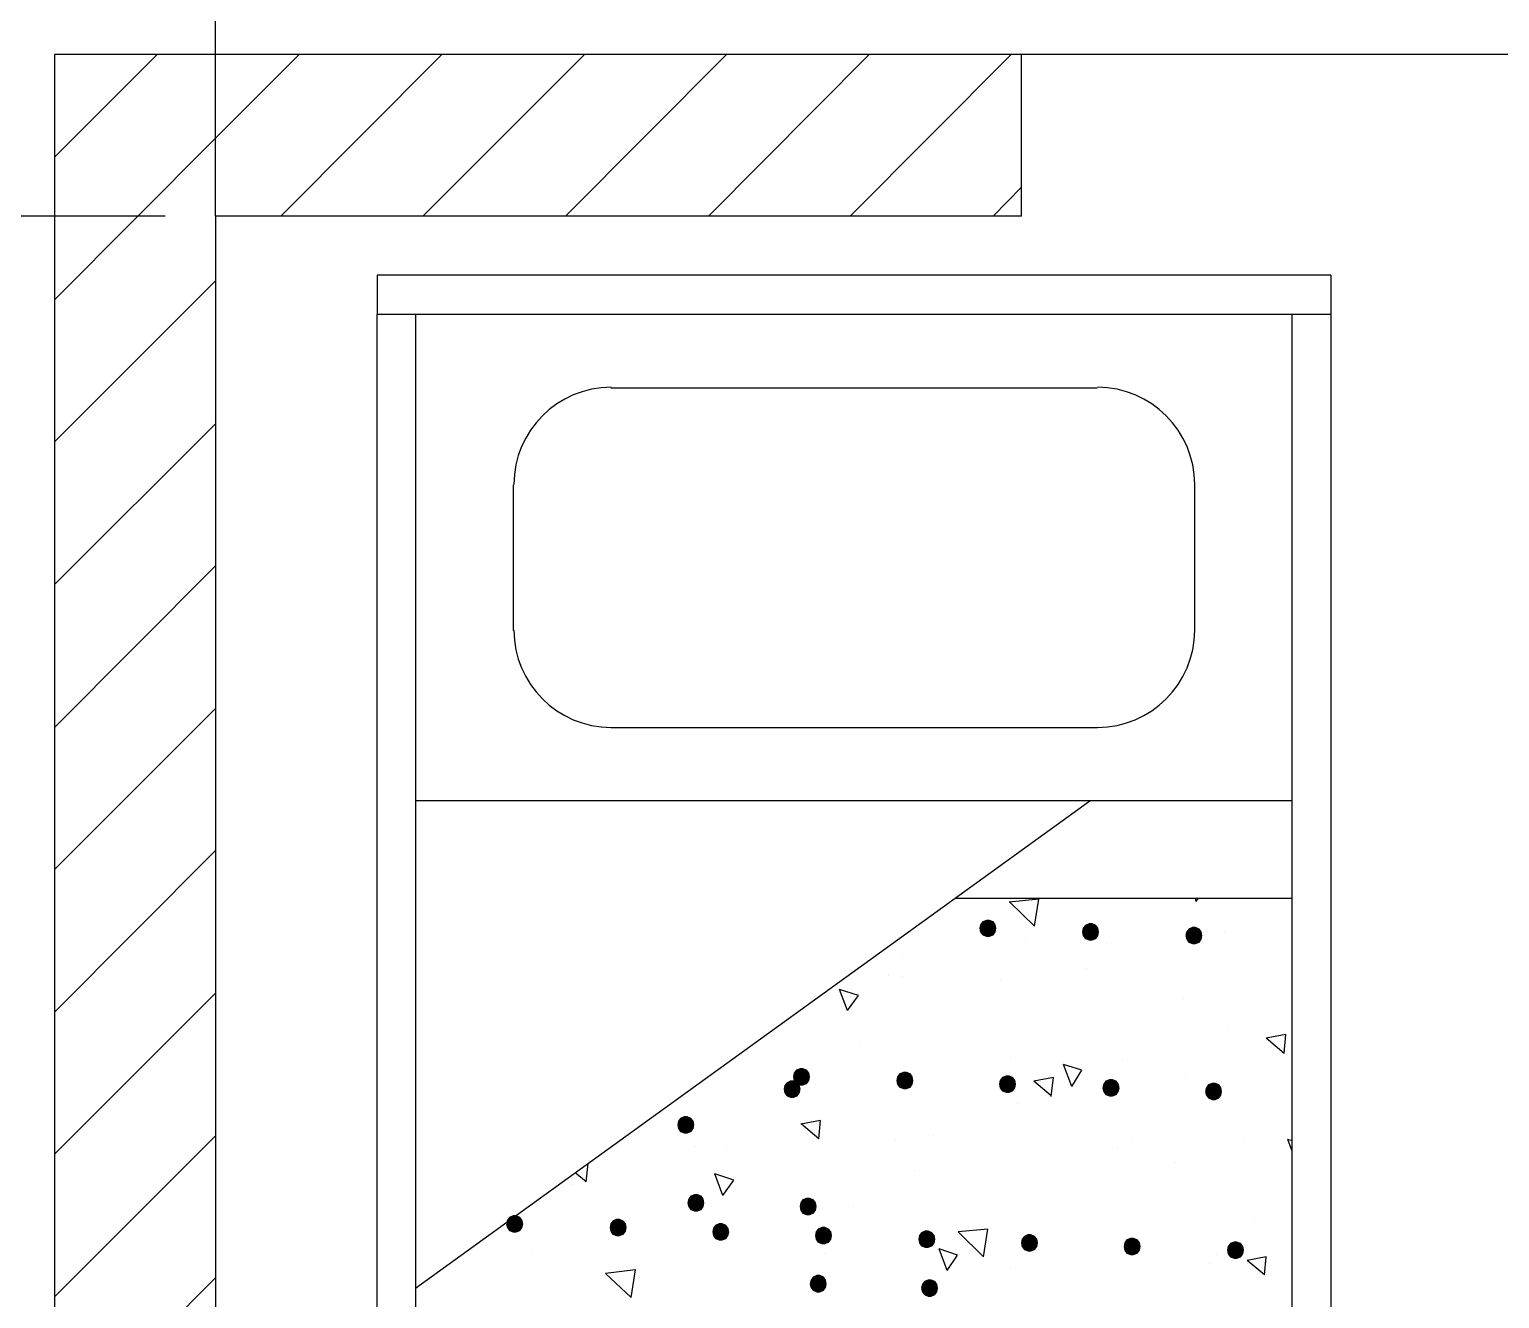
# Model space of a CAD drawing. Header units: millimetres. Extents: x 43 to 258, y 87 to 343.
# Drawn here: x 67.42 to 88.79, y 297.77 to 316.21 of the extents above; entities that cross this region are included whole.
import ezdxf

# ---------------------------------------------------------------- set-up
doc = ezdxf.new("R2010")
doc.units = ezdxf.units.MM
doc.header["$MEASUREMENT"] = 0
doc.layers.get('0').update_dxf_attribs({"linetype": 'CONTINUOUS'})

msp = doc.modelspace()

# ---------------------------------------------------------------- hatches: boundary and pattern name
at = {"true_color": 0x767676}
for points in [[(81.467, 303.149), (81.456, 303.202), (81.425, 303.244), (81.372, 303.265), (81.329, 303.265), (81.276, 303.244), (81.245, 303.202), (81.234, 303.149), (81.245, 303.096), (81.276, 303.054), (81.329, 303.033), (81.372, 303.033), (81.425, 303.054), (81.456, 303.096)], [(82.959, 303.096), (82.949, 303.149), (82.917, 303.191), (82.864, 303.212), (82.822, 303.212), (82.769, 303.191), (82.737, 303.149), (82.726, 303.096), (82.737, 303.043), (82.769, 303.001), (82.822, 302.98), (82.864, 302.98), (82.917, 303.001), (82.949, 303.043)], [(84.462, 303.043), (84.451, 303.096), (84.42, 303.138), (84.367, 303.16), (84.324, 303.16), (84.272, 303.138), (84.24, 303.096), (84.229, 303.043), (84.24, 302.99), (84.272, 302.948), (84.324, 302.927), (84.367, 302.927), (84.42, 302.948), (84.451, 302.99)], [(78.62, 300.81), (78.609, 300.863), (78.578, 300.905), (78.525, 300.926), (78.482, 300.926), (78.43, 300.905), (78.398, 300.863), (78.387, 300.81), (78.398, 300.757), (78.43, 300.715), (78.482, 300.694), (78.525, 300.694), (78.578, 300.715), (78.609, 300.757)], [(78.758, 300.99), (78.747, 301.043), (78.715, 301.085), (78.662, 301.106), (78.62, 301.106), (78.567, 301.085), (78.535, 301.043), (78.525, 300.99), (78.535, 300.937), (78.567, 300.895), (78.62, 300.874), (78.662, 300.874), (78.715, 300.895), (78.747, 300.937)], [(80.26, 300.937), (80.25, 300.99), (80.218, 301.032), (80.165, 301.053), (80.123, 301.053), (80.07, 301.032), (80.038, 300.99), (80.028, 300.937), (80.038, 300.884), (80.07, 300.842), (80.123, 300.821), (80.165, 300.821), (80.218, 300.842), (80.25, 300.884)], [(81.753, 300.884), (81.742, 300.937), (81.71, 300.979), (81.657, 301.001), (81.615, 301.001), (81.562, 300.979), (81.53, 300.937), (81.52, 300.884), (81.53, 300.831), (81.562, 300.789), (81.615, 300.768), (81.657, 300.768), (81.71, 300.789), (81.742, 300.831)], [(83.256, 300.831), (83.245, 300.884), (83.213, 300.926), (83.16, 300.948), (83.118, 300.948), (83.065, 300.926), (83.033, 300.884), (83.023, 300.831), (83.033, 300.778), (83.065, 300.736), (83.118, 300.715), (83.16, 300.715), (83.213, 300.736), (83.245, 300.778)], [(84.748, 300.778), (84.737, 300.831), (84.705, 300.874), (84.653, 300.895), (84.61, 300.895), (84.557, 300.874), (84.526, 300.831), (84.515, 300.778), (84.526, 300.725), (84.557, 300.683), (84.61, 300.662), (84.653, 300.662), (84.705, 300.683), (84.737, 300.725)], [(77.075, 300.291), (77.064, 300.344), (77.033, 300.387), (76.98, 300.408), (76.937, 300.408), (76.884, 300.387), (76.853, 300.344), (76.842, 300.291), (76.853, 300.239), (76.884, 300.196), (76.937, 300.175), (76.98, 300.175), (77.033, 300.196), (77.064, 300.239)], [(77.223, 299.159), (77.212, 299.212), (77.181, 299.254), (77.128, 299.275), (77.085, 299.275), (77.033, 299.254), (77.001, 299.212), (76.99, 299.159), (77.001, 299.106), (77.033, 299.064), (77.085, 299.043), (77.128, 299.043), (77.181, 299.064), (77.212, 299.106)], [(78.853, 299.106), (78.842, 299.159), (78.811, 299.201), (78.758, 299.223), (78.715, 299.223), (78.662, 299.201), (78.631, 299.159), (78.62, 299.106), (78.631, 299.053), (78.662, 299.011), (78.715, 298.99), (78.758, 298.99), (78.811, 299.011), (78.842, 299.053)], [(74.588, 298.852), (74.577, 298.905), (74.545, 298.947), (74.493, 298.969), (74.45, 298.969), (74.397, 298.947), (74.366, 298.905), (74.355, 298.852), (74.366, 298.799), (74.397, 298.757), (74.45, 298.736), (74.493, 298.736), (74.545, 298.757), (74.577, 298.799)], [(76.091, 298.799), (76.08, 298.852), (76.048, 298.894), (75.995, 298.916), (75.953, 298.916), (75.9, 298.894), (75.868, 298.852), (75.858, 298.799), (75.868, 298.746), (75.9, 298.704), (75.953, 298.683), (75.995, 298.683), (76.048, 298.704), (76.08, 298.746)], [(77.583, 298.736), (77.572, 298.789), (77.541, 298.831), (77.488, 298.852), (77.445, 298.852), (77.392, 298.831), (77.361, 298.789), (77.35, 298.736), (77.361, 298.683), (77.392, 298.64), (77.445, 298.619), (77.488, 298.619), (77.541, 298.64), (77.572, 298.683)], [(79.075, 298.683), (79.065, 298.736), (79.033, 298.778), (78.98, 298.799), (78.938, 298.799), (78.885, 298.778), (78.853, 298.736), (78.842, 298.683), (78.853, 298.63), (78.885, 298.588), (78.938, 298.566), (78.98, 298.566), (79.033, 298.588), (79.065, 298.63)], [(80.578, 298.63), (80.567, 298.683), (80.536, 298.725), (80.483, 298.746), (80.44, 298.746), (80.387, 298.725), (80.356, 298.683), (80.345, 298.63), (80.356, 298.577), (80.387, 298.535), (80.44, 298.513), (80.483, 298.513), (80.536, 298.535), (80.567, 298.577)], [(82.07, 298.577), (82.06, 298.63), (82.028, 298.672), (81.975, 298.693), (81.933, 298.693), (81.88, 298.672), (81.848, 298.63), (81.837, 298.577), (81.848, 298.524), (81.88, 298.482), (81.933, 298.461), (81.975, 298.461), (82.028, 298.482), (82.06, 298.524)], [(83.562, 298.524), (83.552, 298.577), (83.52, 298.619), (83.467, 298.64), (83.425, 298.64), (83.372, 298.619), (83.34, 298.577), (83.33, 298.524), (83.34, 298.471), (83.372, 298.429), (83.425, 298.408), (83.467, 298.408), (83.52, 298.429), (83.552, 298.471)], [(85.065, 298.471), (85.055, 298.524), (85.023, 298.566), (84.97, 298.588), (84.928, 298.588), (84.875, 298.566), (84.843, 298.524), (84.832, 298.471), (84.843, 298.418), (84.875, 298.376), (84.928, 298.355), (84.97, 298.355), (85.023, 298.376), (85.055, 298.418)], [(79.001, 297.984), (78.99, 298.037), (78.959, 298.08), (78.906, 298.101), (78.863, 298.101), (78.811, 298.08), (78.779, 298.037), (78.768, 297.984), (78.779, 297.931), (78.811, 297.889), (78.863, 297.868), (78.906, 297.868), (78.959, 297.889), (78.99, 297.931)], [(80.62, 297.921), (80.61, 297.974), (80.578, 298.016), (80.525, 298.037), (80.483, 298.037), (80.43, 298.016), (80.398, 297.974), (80.387, 297.921), (80.398, 297.868), (80.43, 297.826), (80.483, 297.804), (80.525, 297.804), (80.578, 297.826), (80.61, 297.868)]]:
    msp.add_hatch(color=0, dxfattribs=at).paths.add_polyline_path(points)

# ---------------------------------------------------------------- linework, layer by layer
at = {"color": 0, "linetype": 'Continuous', "lineweight": 25, "true_color": 0x000006}
for p, q in [((70.122, 314.24), (70.122, 325.691)), ((69.391, 313.499), (58.808, 313.499))]:
    msp.add_line(p, q, dxfattribs=at)
at = {"color": 0, "linetype": 'Continuous', "lineweight": 25, "true_color": 0x000007}
for p, q in [((67.783, 314.357), (69.275, 315.849)), ((237.603, 315.849), (67.783, 315.849)), ((67.783, 315.849), (67.783, 87.461)), ((70.122, 313.499), (70.122, 315.849)), ((71.074, 313.499), (73.413, 315.849)), ((73.138, 313.499), (75.487, 315.849)), ((75.212, 313.499), (77.551, 315.849)), ((77.287, 313.499), (79.625, 315.849)), ((79.35, 313.499), (81.689, 315.849)), ((81.837, 313.499), (81.837, 315.849)), ((81.425, 313.499), (81.837, 313.923)), ((81.837, 313.499), (70.122, 313.499)), ((70.122, 313.499), (70.122, 266.658)), ((67.783, 310.219), (70.122, 312.558)), ((67.783, 308.144), (70.122, 310.483)), ((67.783, 306.07), (70.122, 308.419)), ((67.783, 304.006), (70.122, 306.345)), ((67.783, 301.932), (70.122, 304.281)), ((67.783, 299.868), (70.122, 302.207)), ((67.783, 297.794), (70.122, 300.133)), ((67.783, 295.719), (70.122, 298.069))]:
    msp.add_line(p, q, dxfattribs=at)
at = {"color": 0, "linetype": 'Continuous', "lineweight": 25, "true_color": 0x954a00}
for p, q in [((86.335, 312.642), (86.335, 312.071)), ((86.335, 312.071), (72.471, 312.071))]:
    msp.add_line(p, q, dxfattribs=at)
at = {"color": 0, "linetype": 'Continuous', "lineweight": 25, "true_color": 0x95834a}
for p, q in [((72.471, 284.618), (72.471, 312.071)), ((73.032, 312.071), (73.032, 285.178))]:
    msp.add_line(p, q, dxfattribs=at)
at = {"color": 0, "linetype": 'Continuous', "lineweight": 25, "true_color": 0x950000}
for p, q in [((82.938, 311.002), (75.868, 311.002)), ((74.45, 309.594), (74.45, 307.478)), ((84.356, 307.478), (84.356, 309.594)), ((75.868, 306.07), (82.938, 306.07)), ((73.032, 297.921), (82.832, 305.001)), ((85.774, 305.001), (73.032, 305.001)), ((85.774, 303.583), (80.874, 303.583))]:
    msp.add_line(p, q, dxfattribs=at)
at = {"color": 0, "linetype": 'Continuous', "lineweight": 25, "true_color": 0x767676}
for p, q in [((82.091, 303.572), (81.657, 303.53)), ((82.028, 303.181), (81.668, 303.53)), ((82.028, 303.181), (82.091, 303.572)), ((84.377, 303.541), (84.367, 303.583)), ((84.377, 303.541), (84.409, 303.583)), ((84.79, 303.085), (84.79, 303.085)), ((81.89, 303.011), (81.89, 303.011)), ((83.076, 302.927), (83.076, 302.927)), ((80.112, 302.757), (80.112, 302.757)), ((79.911, 302.461), (79.911, 302.461)), ((80.102, 302.45), (80.102, 302.45)), ((81.53, 302.408), (81.53, 302.408)), ((82.79, 302.567), (82.79, 302.567)), ((79.308, 301.953), (79.192, 302.26)), ((79.467, 302.175), (79.192, 302.26)), ((79.308, 301.953), (79.467, 302.175)), ((84.187, 302.133), (84.187, 302.133)), ((84.854, 301.741), (84.854, 301.741)), ((85.679, 301.604), (85.393, 301.551)), ((85.658, 301.329), (85.393, 301.551)), ((85.658, 301.329), (85.679, 301.604)), ((79.498, 301.509), (79.498, 301.509)), ((81.679, 301.276), (81.679, 301.276)), ((82.568, 300.852), (82.451, 301.17)), ((82.716, 301.085), (82.451, 301.17)), ((83.308, 301.223), (83.308, 301.223)), ((78.535, 301.043), (78.535, 301.043)), ((82.303, 300.979), (82.017, 300.926)), ((82.271, 300.715), (82.017, 300.926)), ((82.271, 300.704), (82.303, 300.979)), ((82.568, 300.852), (82.716, 301.085)), ((84.229, 301.022), (84.229, 301.022)), ((81.784, 300.609), (81.784, 300.609)), ((84.684, 300.683), (84.684, 300.683)), ((78.916, 300.355), (78.631, 300.302)), ((78.895, 300.09), (78.641, 300.302)), ((78.895, 300.09), (78.916, 300.355)), ((80.006, 300.059), (80.006, 300.059)), ((80.557, 300.133), (80.557, 300.133)), ((83.457, 300.101), (83.457, 300.101)), ((85.774, 299.91), (85.711, 300.08)), ((85.774, 300.059), (85.711, 300.08)), ((77.107, 299.985), (77.107, 299.985)), ((77.551, 299.963), (77.551, 299.963)), ((83.234, 299.953), (83.234, 299.953)), ((85.076, 300.037), (85.076, 300.037)), ((75.509, 299.466), (75.54, 299.731)), ((80.282, 299.625), (80.282, 299.625)), ((84.081, 299.741), (84.081, 299.741)), ((75.318, 299.424), (75.318, 299.424)), ((75.509, 299.466), (75.35, 299.593)), ((77.498, 299.265), (77.382, 299.582)), ((77.657, 299.487), (77.382, 299.582)), ((77.498, 299.265), (77.657, 299.487)), ((79.403, 299.106), (79.403, 299.106)), ((81.351, 298.778), (80.917, 298.736)), ((81.287, 298.376), (81.351, 298.778)), ((85.224, 298.916), (85.224, 298.916)), ((81.287, 298.376), (80.917, 298.736)), ((74.715, 298.471), (74.715, 298.471)), ((78.98, 298.418), (78.98, 298.418)), ((80.758, 298.175), (80.641, 298.492)), ((80.906, 298.397), (80.641, 298.492)), ((80.758, 298.175), (80.906, 298.397)), ((82.049, 298.439), (82.049, 298.439)), ((84.674, 298.408), (84.674, 298.408)), ((85.393, 298.376), (85.118, 298.323)), ((85.372, 298.111), (85.393, 298.376)), ((76.228, 298.185), (75.794, 298.132)), ((76.165, 297.783), (75.794, 298.132)), ((76.165, 297.783), (76.228, 298.185)), ((81.679, 298.217), (81.679, 298.217)), ((84.578, 298.281), (84.578, 298.281)), ((85.372, 298.111), (85.118, 298.323))]:
    msp.add_line(p, q, dxfattribs=at)
at = {"color": 0, "linetype": 'Continuous', "lineweight": 25, "true_color": 0x000007}
msp.add_lwpolyline([(67.783, 312.282), (70.122, 314.632), (71.339, 315.849)], dxfattribs=at)
at = {"color": 0, "linetype": 'Continuous', "lineweight": 25, "true_color": 0x954a00}
msp.add_lwpolyline([(86.335, 312.642), (72.471, 312.642), (72.471, 312.071)], dxfattribs=at)
at = {"color": 0, "linetype": 'Continuous', "lineweight": 25, "true_color": 0x95834a}
for points in [[(86.335, 312.071), (86.335, 284.618), (73.032, 284.618), (72.471, 284.618)], [(73.032, 285.178), (85.774, 285.178), (85.774, 312.071)]]:
    msp.add_lwpolyline(points, dxfattribs=at)
at = {"color": 0, "linetype": 'Continuous', "lineweight": -2, "true_color": 0x767676}
for points in [[(81.467, 303.149), (81.456, 303.202), (81.425, 303.244), (81.372, 303.265), (81.329, 303.265), (81.276, 303.244), (81.245, 303.202), (81.234, 303.149), (81.245, 303.096), (81.276, 303.054), (81.329, 303.033), (81.372, 303.033), (81.425, 303.054), (81.456, 303.096)], [(82.959, 303.096), (82.949, 303.149), (82.917, 303.191), (82.864, 303.212), (82.822, 303.212), (82.769, 303.191), (82.737, 303.149), (82.726, 303.096), (82.737, 303.043), (82.769, 303.001), (82.822, 302.98), (82.864, 302.98), (82.917, 303.001), (82.949, 303.043)], [(84.462, 303.043), (84.451, 303.096), (84.42, 303.138), (84.367, 303.16), (84.324, 303.16), (84.272, 303.138), (84.24, 303.096), (84.229, 303.043), (84.24, 302.99), (84.272, 302.948), (84.324, 302.927), (84.367, 302.927), (84.42, 302.948), (84.451, 302.99)], [(78.62, 300.81), (78.609, 300.863), (78.578, 300.905), (78.525, 300.926), (78.482, 300.926), (78.43, 300.905), (78.398, 300.863), (78.387, 300.81), (78.398, 300.757), (78.43, 300.715), (78.482, 300.694), (78.525, 300.694), (78.578, 300.715), (78.609, 300.757)], [(78.758, 300.99), (78.747, 301.043), (78.715, 301.085), (78.662, 301.106), (78.62, 301.106), (78.567, 301.085), (78.535, 301.043), (78.525, 300.99), (78.535, 300.937), (78.567, 300.895), (78.62, 300.874), (78.662, 300.874), (78.715, 300.895), (78.747, 300.937)], [(80.26, 300.937), (80.25, 300.99), (80.218, 301.032), (80.165, 301.053), (80.123, 301.053), (80.07, 301.032), (80.038, 300.99), (80.028, 300.937), (80.038, 300.884), (80.07, 300.842), (80.123, 300.821), (80.165, 300.821), (80.218, 300.842), (80.25, 300.884)], [(81.753, 300.884), (81.742, 300.937), (81.71, 300.979), (81.657, 301.001), (81.615, 301.001), (81.562, 300.979), (81.53, 300.937), (81.52, 300.884), (81.53, 300.831), (81.562, 300.789), (81.615, 300.768), (81.657, 300.768), (81.71, 300.789), (81.742, 300.831)], [(83.256, 300.831), (83.245, 300.884), (83.213, 300.926), (83.16, 300.948), (83.118, 300.948), (83.065, 300.926), (83.033, 300.884), (83.023, 300.831), (83.033, 300.778), (83.065, 300.736), (83.118, 300.715), (83.16, 300.715), (83.213, 300.736), (83.245, 300.778)], [(84.748, 300.778), (84.737, 300.831), (84.705, 300.874), (84.653, 300.895), (84.61, 300.895), (84.557, 300.874), (84.526, 300.831), (84.515, 300.778), (84.526, 300.725), (84.557, 300.683), (84.61, 300.662), (84.653, 300.662), (84.705, 300.683), (84.737, 300.725)], [(77.075, 300.291), (77.064, 300.344), (77.033, 300.387), (76.98, 300.408), (76.937, 300.408), (76.884, 300.387), (76.853, 300.344), (76.842, 300.291), (76.853, 300.239), (76.884, 300.196), (76.937, 300.175), (76.98, 300.175), (77.033, 300.196), (77.064, 300.239)], [(77.223, 299.159), (77.212, 299.212), (77.181, 299.254), (77.128, 299.275), (77.085, 299.275), (77.033, 299.254), (77.001, 299.212), (76.99, 299.159), (77.001, 299.106), (77.033, 299.064), (77.085, 299.043), (77.128, 299.043), (77.181, 299.064), (77.212, 299.106)], [(78.853, 299.106), (78.842, 299.159), (78.811, 299.201), (78.758, 299.223), (78.715, 299.223), (78.662, 299.201), (78.631, 299.159), (78.62, 299.106), (78.631, 299.053), (78.662, 299.011), (78.715, 298.99), (78.758, 298.99), (78.811, 299.011), (78.842, 299.053)], [(74.588, 298.852), (74.577, 298.905), (74.545, 298.947), (74.493, 298.969), (74.45, 298.969), (74.397, 298.947), (74.366, 298.905), (74.355, 298.852), (74.366, 298.799), (74.397, 298.757), (74.45, 298.736), (74.493, 298.736), (74.545, 298.757), (74.577, 298.799)], [(76.091, 298.799), (76.08, 298.852), (76.048, 298.894), (75.995, 298.916), (75.953, 298.916), (75.9, 298.894), (75.868, 298.852), (75.858, 298.799), (75.868, 298.746), (75.9, 298.704), (75.953, 298.683), (75.995, 298.683), (76.048, 298.704), (76.08, 298.746)], [(77.583, 298.736), (77.572, 298.789), (77.541, 298.831), (77.488, 298.852), (77.445, 298.852), (77.392, 298.831), (77.361, 298.789), (77.35, 298.736), (77.361, 298.683), (77.392, 298.64), (77.445, 298.619), (77.488, 298.619), (77.541, 298.64), (77.572, 298.683)], [(79.075, 298.683), (79.065, 298.736), (79.033, 298.778), (78.98, 298.799), (78.938, 298.799), (78.885, 298.778), (78.853, 298.736), (78.842, 298.683), (78.853, 298.63), (78.885, 298.588), (78.938, 298.566), (78.98, 298.566), (79.033, 298.588), (79.065, 298.63)], [(80.578, 298.63), (80.567, 298.683), (80.536, 298.725), (80.483, 298.746), (80.44, 298.746), (80.387, 298.725), (80.356, 298.683), (80.345, 298.63), (80.356, 298.577), (80.387, 298.535), (80.44, 298.513), (80.483, 298.513), (80.536, 298.535), (80.567, 298.577)], [(82.07, 298.577), (82.06, 298.63), (82.028, 298.672), (81.975, 298.693), (81.933, 298.693), (81.88, 298.672), (81.848, 298.63), (81.837, 298.577), (81.848, 298.524), (81.88, 298.482), (81.933, 298.461), (81.975, 298.461), (82.028, 298.482), (82.06, 298.524)], [(83.562, 298.524), (83.552, 298.577), (83.52, 298.619), (83.467, 298.64), (83.425, 298.64), (83.372, 298.619), (83.34, 298.577), (83.33, 298.524), (83.34, 298.471), (83.372, 298.429), (83.425, 298.408), (83.467, 298.408), (83.52, 298.429), (83.552, 298.471)], [(85.065, 298.471), (85.055, 298.524), (85.023, 298.566), (84.97, 298.588), (84.928, 298.588), (84.875, 298.566), (84.843, 298.524), (84.832, 298.471), (84.843, 298.418), (84.875, 298.376), (84.928, 298.355), (84.97, 298.355), (85.023, 298.376), (85.055, 298.418)], [(79.001, 297.984), (78.99, 298.037), (78.959, 298.08), (78.906, 298.101), (78.863, 298.101), (78.811, 298.08), (78.779, 298.037), (78.768, 297.984), (78.779, 297.931), (78.811, 297.889), (78.863, 297.868), (78.906, 297.868), (78.959, 297.889), (78.99, 297.931)], [(80.62, 297.921), (80.61, 297.974), (80.578, 298.016), (80.525, 298.037), (80.483, 298.037), (80.43, 298.016), (80.398, 297.974), (80.387, 297.921), (80.398, 297.868), (80.43, 297.826), (80.483, 297.804), (80.525, 297.804), (80.578, 297.826), (80.61, 297.868)]]:
    msp.add_lwpolyline(points, close=True, dxfattribs=at)
at = {"color": 0, "linetype": 'Continuous', "lineweight": 25, "true_color": 0x950000}
for points in [[(75.874, 311.012), (75.093, 311.012), (74.461, 310.38), (74.461, 309.6)], [(84.356, 309.6), (84.356, 310.38), (83.724, 311.012), (82.943, 311.012)], [(74.461, 307.483), (74.461, 306.703), (75.093, 306.07), (75.874, 306.07)], [(82.943, 306.07), (83.724, 306.07), (84.356, 306.703), (84.356, 307.483)]]:
    msp.add_open_spline(points, degree=3, dxfattribs=at)

doc.saveas('drawing.dxf')
